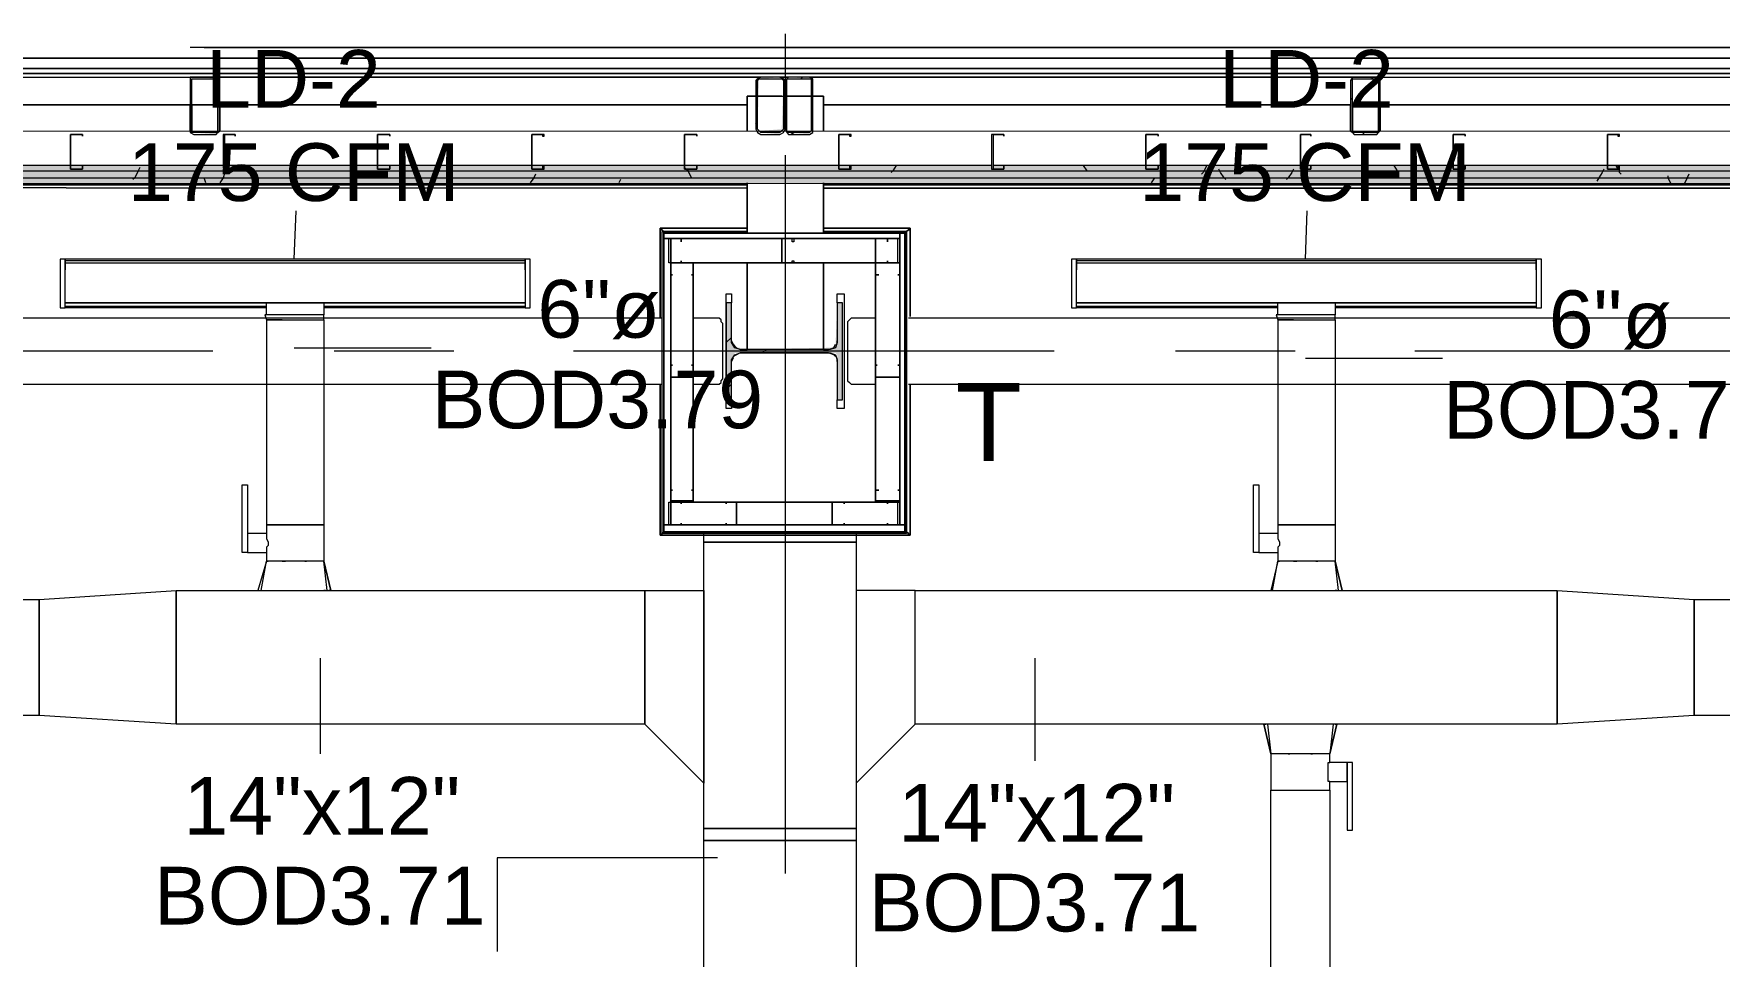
# Model space of a CAD drawing. Header units: metres. Extents: x 98 to 337, y -7 to 53.
# Drawn here: x 115.146 to 119.598, y 47.243 to 49.679 of the extents above; entities that cross this region are included whole.
import ezdxf

# ---------------------------------------------------------------- set-up
doc = ezdxf.new("R2010")
doc.units = ezdxf.units.M
for name, color, linetype, lineweight in [('A-Muros', 6, 'Continuous', 0), ('HVAC - Ductos', 5, 'Continuous', 0), ('PDF_Text', 7, 'Continuous', 0)]:
    doc.layers.add(name, color=color, linetype=linetype, lineweight=lineweight)
doc.layers.add('PDF_Geometry', color=7, linetype='Continuous', lineweight=0, true_color=0xaaaaaa)
doc.layers.add('PDF_Solid Fills', color=7, linetype='Continuous', lineweight=0, true_color=0xffffff)
doc.styles.add('PDF Helvetica', font='')
doc.styles.get('PDF Helvetica').set_extended_font_data('Helvetica')

msp = doc.modelspace()

# ---------------------------------------------------------------- hatches: boundary and pattern name
at = {"layer": 'PDF_Solid Fills', "lineweight": 0, "transparency": 33554559}
h = msp.add_hatch(color=256, dxfattribs=at)
h.paths.add_polyline_path([(115.6327, 49.4228), (115.6373, 49.5557), (115.6327, 49.5557)])
h.paths.add_polyline_path([(115.6281, 49.4228), (115.6327, 49.4183), (115.6327, 49.4228)])
h.paths.add_polyline_path([(115.564, 49.5557), (115.5594, 49.5557), (115.5594, 49.4183)])
h.paths.add_polyline_path([(115.6373, 49.5603), (115.6373, 49.5649), (115.5686, 49.5649)])
h.paths.add_polyline_path([(115.564, 49.5603), (115.564, 49.5649), (115.5594, 49.5649)])
h.paths.add_polyline_path([(115.6281, 49.4137), (115.6281, 49.4183), (115.5686, 49.4183)])
h = msp.add_hatch(color=256, dxfattribs=at)
h.paths.add_polyline_path([(117.0622, 49.5603), (117.1263, 49.5649), (117.0576, 49.5649), (117.0531, 49.5603), (117.0531, 49.4274), (117.0576, 49.432)])
h.paths.add_polyline_path([(117.1172, 49.4137), (117.1172, 49.4183), (117.1263, 49.4228), (117.1309, 49.5603), (117.1263, 49.5603), (117.1217, 49.4274), (117.0622, 49.4228), (117.0622, 49.4274), (117.0576, 49.4274), (117.0576, 49.4183), (117.0668, 49.4183)])
h = msp.add_hatch(color=256, dxfattribs=at)
h.paths.add_polyline_path([(117.1951, 49.4183), (117.2042, 49.4183), (117.2042, 49.5649), (117.1355, 49.5649), (117.1996, 49.5603), (117.1996, 49.4228), (117.1355, 49.4228), (117.1401, 49.4183), (117.1951, 49.4137)])
h.paths.add_polyline_path([(117.1355, 49.5603), (117.1309, 49.5603), (117.1309, 49.4274)])
h = msp.add_hatch(color=256, dxfattribs=at)
h.paths.add_polyline_path([(118.6337, 49.5649), (118.7024, 49.5603), (118.7024, 49.5649)])
h.paths.add_polyline_path([(118.6933, 49.4137), (118.6933, 49.4183), (118.6337, 49.4183)])
h.paths.add_polyline_path([(118.6291, 49.5557), (118.6245, 49.5557), (118.6245, 49.4228)])
h.paths.add_polyline_path([(118.6979, 49.4228), (118.6933, 49.4228), (118.6979, 49.4183)])
h.paths.add_polyline_path([(118.7024, 49.5557), (118.6979, 49.5557), (118.6979, 49.4228), (118.7024, 49.5551)])
for points in [[(158.9939, 49.3266), (142.4356, 49.3312), (105.9562, 49.3312), (105.9562, 49.3175), (158.9939, 49.3175)], [(158.9801, 49.2946), (158.9801, 49.3175), (105.9562, 49.3175), (105.9562, 49.2992), (158.9618, 49.2992)], [(105.9562, 49.2854), (158.9573, 49.2854), (158.9618, 49.2808), (158.9618, 49.2808), (158.9618, 49.2992), (105.9562, 49.2992)], [(117.2684, 48.9692), (117.2638, 48.8548), (117.25, 48.8502), (117.0118, 48.8456), (117.0118, 48.8502), (116.9981, 48.8502), (116.9981, 48.8593), (116.9935, 48.8639), (116.9889, 48.8639), (116.9889, 48.9692), (116.9751, 48.9692), (116.9751, 48.7127), (116.9889, 48.7127), (116.9889, 48.8226), (116.9935, 48.8272), (116.9981, 48.8364), (117.2638, 48.8364), (117.2684, 48.8318), (117.2684, 48.7127), (117.2821, 48.7127), (117.2821, 48.9692)]]:
    msp.add_hatch(color=256, dxfattribs=at).paths.add_polyline_path(points)

# ---------------------------------------------------------------- linework, layer by layer
at = {"layer": 'A-Muros', "lineweight": 0}
msp.add_lwpolyline([(117.1309, 49.6428), (118.6612, 49.6428), (120.196, 49.6428), (118.6612, 49.6428), (117.1309, 49.6428), (115.596, 49.6428)], close=True, dxfattribs=at)
at = {"layer": 'HVAC - Ductos', "lineweight": 0}
for points in [[(115.2158, 49.0839), (115.2158, 48.9555), (115.2295, 48.9555), (115.2295, 49.0839)], [(115.2295, 49.0747), (116.4437, 49.0747), (116.4437, 48.9692), (115.2295, 48.9692)], [(116.4574, 49.0839), (116.4437, 49.0839), (116.4437, 48.9555), (116.4574, 48.9555)], [(117.8869, 49.0839), (117.8869, 48.9555), (117.9006, 48.9555), (117.9006, 49.0839)], [(117.9006, 49.0747), (119.1148, 49.0747), (119.1148, 48.9692), (117.9006, 48.9692)], [(119.1285, 49.0839), (119.1148, 49.0839), (119.1148, 48.9555), (119.1285, 48.9555)], [(116.4437, 48.9692), (115.2295, 48.9692)], [(119.1148, 48.9692), (117.9006, 48.9692)], [(115.6968, 48.4882), (115.7106, 48.4882), (115.7106, 48.3095), (115.6968, 48.3095)], [(118.368, 48.4882), (118.3817, 48.4882), (118.3817, 48.3095), (118.368, 48.3095)], [(117.3188, 48.337), (116.9156, 48.337), (116.9156, 48.3645), (117.3188, 48.3645)], [(117.3188, 48.337), (117.3188, 47.581), (116.9156, 47.581), (116.9156, 48.337)], [(115.8114, 48.2866), (115.8068, 48.2866), (115.8022, 48.2866), (115.8068, 48.2866)], [(115.8664, 48.2866), (115.8618, 48.2866)], [(118.4825, 48.2866), (118.478, 48.2866), (118.4734, 48.2866), (118.478, 48.2866)], [(118.5375, 48.2866), (118.5329, 48.2866)], [(115.1608, 47.8788), (113.1998, 47.8788), (113.1998, 48.1858), (115.1608, 48.1858)], [(116.9156, 48.2088), (116.9156, 47.7002), (116.7598, 47.8559), (116.7598, 48.2088), (116.7598, 47.8559), (115.5227, 47.8559), (115.5227, 48.2088), (116.7598, 48.2088)], [(115.9259, 48.2088), (115.9305, 48.2088)], [(117.3188, 48.2088), (117.3188, 47.7002), (117.4745, 47.8559), (117.4745, 48.2088), (119.1698, 48.2088), (119.1698, 47.8559), (117.4745, 47.8559), (117.4745, 48.2088)], [(119.5318, 48.1858), (120.7734, 48.1858), (120.7734, 47.8788), (119.5318, 47.8788)], [(116.9156, 47.549), (116.9156, 47.581), (117.3188, 47.581), (117.3188, 47.549)], [(117.3188, 47.549), (117.3188, 45.7255), (116.9156, 45.7255), (116.9156, 47.549)]]:
    msp.add_lwpolyline(points, close=True, dxfattribs=at)
for points in [[(116.4437, 49.0563), (116.4437, 49.0609), (116.4437, 49.0655), (116.4437, 49.0839), (116.4437, 49.0793), (115.2295, 49.0793), (115.2295, 49.0839), (115.2295, 49.0655), (115.2295, 49.0609), (115.2295, 49.0563)], [(116.4437, 49.0839), (115.2295, 49.0839)], [(115.2295, 49.0609), (115.2295, 49.0655), (115.2295, 49.0701)], [(116.4437, 49.0701), (116.4437, 49.0655), (116.4437, 49.0609)], [(119.1148, 49.0563), (119.1148, 49.0609), (119.1148, 49.0655), (119.1148, 49.0839), (119.1148, 49.0793), (117.9006, 49.0793), (117.9006, 49.0839), (117.9006, 49.0655), (117.9006, 49.0609), (117.9006, 49.0563)], [(119.1148, 49.0839), (117.9006, 49.0839)], [(117.9006, 49.0609), (117.9006, 49.0655), (117.9006, 49.0701)], [(119.1148, 49.0701), (119.1148, 49.0655), (119.1148, 49.0609)], [(115.2295, 49.0243), (115.2295, 49.0289)], [(115.2295, 49.0105), (115.2295, 49.0197)], [(116.4437, 49.0289), (116.4437, 49.0243)], [(116.4437, 49.0197), (116.4437, 49.0105)], [(117.9006, 49.0243), (117.9006, 49.0289)], [(117.9006, 49.0105), (117.9006, 49.0197)], [(119.1148, 49.0289), (119.1148, 49.0243)], [(119.1148, 49.0197), (119.1148, 49.0105)], [(115.761, 48.9555), (115.2295, 48.9555), (115.2295, 48.9601), (115.2295, 48.9784), (115.2295, 48.9876)], [(115.2295, 48.9738), (115.2295, 48.9784), (115.2295, 48.983)], [(116.4437, 48.9876), (116.4437, 48.9784), (116.4437, 48.9601), (116.4437, 48.9555), (115.9122, 48.9555)], [(116.4437, 48.983), (116.4437, 48.9784), (116.4437, 48.9738)], [(118.4322, 48.9555), (117.9006, 48.9555), (117.9006, 48.9601), (117.9006, 48.9784), (117.9006, 48.9876)], [(117.9006, 48.9738), (117.9006, 48.9784), (117.9006, 48.983)], [(119.1148, 48.9876), (119.1148, 48.9784), (119.1148, 48.9601), (119.1148, 48.9555), (118.5833, 48.9555)], [(119.1148, 48.983), (119.1148, 48.9784), (119.1148, 48.9738)], [(115.2295, 48.9601), (115.761, 48.9601)], [(115.761, 48.9372), (115.761, 48.9692), (115.7702, 48.9692), (115.7839, 48.9692), (115.7976, 48.9692), (115.816, 48.9692), (115.8343, 48.9692), (115.8572, 48.9692), (115.8755, 48.9692), (115.8893, 48.9692), (115.903, 48.9692), (115.9076, 48.9692), (115.9122, 48.9692), (115.9122, 48.9372), (115.9076, 48.9372), (115.8893, 48.9372), (115.8664, 48.9372), (115.8343, 48.9372), (115.8068, 48.9372), (115.7793, 48.9372), (115.7656, 48.9372), (115.7564, 48.9372), (115.761, 48.9235), (115.7656, 48.9235), (115.7839, 48.9235), (115.8068, 48.9235), (115.8343, 48.9235), (115.8664, 48.9235), (115.8893, 48.9235), (115.9076, 48.9235), (115.9122, 48.9235), (115.9122, 48.9372)], [(115.8572, 48.9372), (115.8435, 48.9372)], [(115.9122, 48.9601), (116.4437, 48.9601)], [(117.9006, 48.9601), (118.4322, 48.9601)], [(118.4322, 48.9372), (118.4322, 48.9692), (118.4413, 48.9692), (118.455, 48.9692), (118.4688, 48.9692), (118.4871, 48.9692), (118.5054, 48.9692), (118.5283, 48.9692), (118.5466, 48.9692), (118.5604, 48.9692), (118.5742, 48.9692), (118.5787, 48.9692), (118.5833, 48.9692), (118.5833, 48.9372), (118.5787, 48.9372), (118.5604, 48.9372), (118.5375, 48.9372), (118.5054, 48.9372), (118.478, 48.9372), (118.4504, 48.9372), (118.4367, 48.9372), (118.4276, 48.9372), (118.4322, 48.9235), (118.4367, 48.9235), (118.455, 48.9235), (118.478, 48.9235), (118.5054, 48.9235), (118.5375, 48.9235), (118.5604, 48.9235), (118.5787, 48.9235), (118.5833, 48.9235), (118.5833, 48.9372)], [(118.5833, 48.9601), (119.1148, 48.9601)], [(115.9076, 48.9235), (115.9122, 48.9235), (115.9122, 48.3828), (115.9076, 48.3828), (115.903, 48.3828), (115.8893, 48.3828), (115.8755, 48.3828), (115.8572, 48.3828), (115.8343, 48.3828), (115.816, 48.3828), (115.7976, 48.3828), (115.7839, 48.3828), (115.7702, 48.3828), (115.761, 48.3828), (115.761, 48.3599), (115.7106, 48.3599), (115.7106, 48.3553), (115.7106, 48.3508), (115.7106, 48.3462), (115.7106, 48.3416), (115.7106, 48.3324), (115.7106, 48.3278), (115.7106, 48.3232), (115.7106, 48.3141), (115.7106, 48.3095), (115.761, 48.3095), (115.761, 48.2866), (115.7656, 48.2866), (115.761, 48.2866)], [(115.8022, 48.9235), (115.7976, 48.9235), (115.7839, 48.9235), (115.7702, 48.9235), (115.7656, 48.9235), (115.761, 48.9235), (115.761, 48.3828), (115.7702, 48.3828), (115.7839, 48.3828), (115.7976, 48.3828), (115.816, 48.3828), (115.8343, 48.3828), (115.8572, 48.3828), (115.8755, 48.3828), (115.8893, 48.3828), (115.903, 48.3828), (115.9076, 48.3828), (115.9122, 48.3828), (115.9122, 48.2866), (115.9076, 48.2866), (115.903, 48.2866), (115.8893, 48.2866), (115.8755, 48.2866), (115.8572, 48.2866), (115.8343, 48.2866), (115.816, 48.2866), (115.7976, 48.2866), (115.7839, 48.2866), (115.7702, 48.2866), (115.7656, 48.2866), (115.761, 48.2866), (115.7381, 48.2088), (115.7427, 48.2088)], [(115.8114, 48.9235), (115.816, 48.9235), (115.8343, 48.9235), (115.8572, 48.9235), (115.8618, 48.9235)], [(115.8664, 48.9235), (115.8755, 48.9235), (115.8893, 48.9235), (115.903, 48.9235)], [(118.5787, 48.9235), (118.5833, 48.9235), (118.5833, 48.3828), (118.5787, 48.3828), (118.5742, 48.3828), (118.5604, 48.3828), (118.5466, 48.3828), (118.5283, 48.3828), (118.5054, 48.3828), (118.4871, 48.3828), (118.4688, 48.3828), (118.455, 48.3828), (118.4413, 48.3828), (118.4322, 48.3828), (118.4322, 48.3599), (118.3817, 48.3599), (118.3817, 48.3553), (118.3817, 48.3508), (118.3817, 48.3462), (118.3817, 48.3416), (118.3817, 48.3324), (118.3817, 48.3278), (118.3817, 48.3232), (118.3817, 48.3141), (118.3817, 48.3095), (118.4322, 48.3095), (118.4322, 48.2866), (118.4367, 48.2866), (118.4322, 48.2866)], [(118.4734, 48.9235), (118.4688, 48.9235), (118.455, 48.9235), (118.4413, 48.9235), (118.4367, 48.9235), (118.4322, 48.9235), (118.4322, 48.3828), (118.4413, 48.3828), (118.455, 48.3828), (118.4688, 48.3828), (118.4871, 48.3828), (118.5054, 48.3828), (118.5283, 48.3828), (118.5466, 48.3828), (118.5604, 48.3828), (118.5742, 48.3828), (118.5787, 48.3828), (118.5833, 48.3828), (118.5833, 48.2866), (118.5787, 48.2866), (118.5742, 48.2866), (118.5604, 48.2866), (118.5466, 48.2866), (118.5283, 48.2866), (118.5054, 48.2866), (118.4871, 48.2866), (118.4688, 48.2866), (118.455, 48.2866), (118.4413, 48.2866), (118.4367, 48.2866), (118.4322, 48.2866), (118.4138, 48.2088)], [(118.4825, 48.9235), (118.4871, 48.9235), (118.5054, 48.9235), (118.5283, 48.9235), (118.5329, 48.9235)], [(118.5375, 48.9235), (118.5466, 48.9235), (118.5604, 48.9235), (118.5742, 48.9235)], [(115.761, 48.3599), (115.761, 48.3553), (115.761, 48.3462), (115.7656, 48.337), (115.7656, 48.3278), (115.761, 48.3232), (115.761, 48.3141), (115.761, 48.3095)], [(118.4322, 48.3599), (118.4322, 48.3553), (118.4322, 48.3462), (118.4367, 48.337), (118.4367, 48.3278), (118.4322, 48.3232), (118.4322, 48.3141), (118.4322, 48.3095)], [(115.7472, 48.2088), (115.761, 48.2866), (115.7381, 48.2088), (115.7427, 48.2088), (115.7472, 48.2088), (115.7518, 48.2088), (115.761, 48.2088)], [(115.9167, 48.2088), (115.9122, 48.2088), (115.9213, 48.2088), (115.9122, 48.2866)], [(115.9305, 48.2088), (115.9122, 48.2866), (115.9305, 48.2088)], [(118.4184, 48.2088), (118.4322, 48.2866), (118.4138, 48.2088), (118.4184, 48.2088), (118.423, 48.2088), (118.4322, 48.2088)], [(118.5879, 48.2088), (118.5833, 48.2088), (118.5925, 48.2088), (118.5833, 48.2866)], [(118.6017, 48.2088), (118.5833, 48.2866), (118.6017, 48.2088)], [(115.1608, 48.1858), (115.5227, 48.2088)], [(115.1608, 47.8788), (115.1608, 48.1858)], [(115.5227, 48.2088), (115.5227, 47.8559)], [(115.7656, 48.2088), (115.7793, 48.2088), (115.7839, 48.2088)], [(115.7885, 48.2088), (115.7931, 48.2088), (115.8022, 48.2088), (115.816, 48.2088), (115.8205, 48.2088), (115.8251, 48.2088), (115.8481, 48.2088)], [(115.8527, 48.2088), (115.8572, 48.2088), (115.8709, 48.2088), (115.8801, 48.2088), (115.8847, 48.2088), (115.8893, 48.2088), (115.9076, 48.2088)], [(118.4367, 48.2088), (118.455, 48.2088)], [(118.4596, 48.2088), (118.4642, 48.2088), (118.4734, 48.2088), (118.4871, 48.2088), (118.4917, 48.2088), (118.4962, 48.2088), (118.5192, 48.2088), (118.5238, 48.2088), (118.5283, 48.2088), (118.5421, 48.2088), (118.5512, 48.2088), (118.5558, 48.2088), (118.5604, 48.2088), (118.5787, 48.2088)], [(118.5971, 48.2088), (118.6017, 48.2088)], [(119.1698, 48.2088), (119.5318, 48.1858)], [(119.1698, 47.8559), (119.1698, 48.2088)], [(119.5318, 48.1858), (119.5318, 47.8788)], [(115.5227, 47.8559), (115.1608, 47.8788)], [(119.5318, 47.8788), (119.1698, 47.8559)], [(118.4138, 46.5456), (118.4138, 47.6818), (118.4184, 47.6818), (118.4276, 47.6818), (118.4367, 47.6818), (118.455, 47.6818), (118.4734, 47.6818), (118.4917, 47.6818), (118.51, 47.6818), (118.5283, 47.6818), (118.5466, 47.6818), (118.5558, 47.6818), (118.565, 47.6818), (118.5696, 47.6818), (118.5696, 47.7048), (118.6154, 47.7048), (118.6154, 47.7093), (118.6154, 47.7185), (118.6154, 47.723), (118.6154, 47.7276), (118.6154, 47.7368), (118.6154, 47.7414), (118.6154, 47.746), (118.6154, 47.7506), (118.6154, 47.7552), (118.6154, 47.5765), (118.6291, 47.5765), (118.6291, 47.7552), (118.6154, 47.7552), (118.5696, 47.7552), (118.5696, 47.778), (118.565, 47.778), (118.5604, 47.778), (118.5558, 47.778), (118.5466, 47.778), (118.5283, 47.778), (118.51, 47.778), (118.4917, 47.778), (118.4734, 47.778), (118.455, 47.778), (118.4367, 47.778), (118.4276, 47.778), (118.4184, 47.778), (118.4138, 47.778), (118.3955, 47.8559), (118.4, 47.8559)], [(118.4413, 47.8559), (118.4367, 47.8559), (118.4184, 47.8559), (118.4092, 47.8559), (118.4, 47.8559), (118.3955, 47.8559), (118.4138, 47.778)], [(118.4046, 47.8559), (118.4138, 47.778), (118.4138, 47.6818), (118.4184, 47.6818), (118.4276, 47.6818), (118.4367, 47.6818), (118.455, 47.6818), (118.4734, 47.6818), (118.4917, 47.6818), (118.51, 47.6818), (118.5283, 47.6818), (118.5466, 47.6818), (118.5558, 47.6818), (118.565, 47.6818), (118.5696, 47.6818), (118.5696, 46.5456)], [(118.4688, 47.8559), (118.4596, 47.8559), (118.4504, 47.8559), (118.4458, 47.8559)], [(118.5054, 47.8559), (118.5008, 47.8559), (118.478, 47.8559)], [(118.5604, 47.8559), (118.5466, 47.8559), (118.5375, 47.8559), (118.5329, 47.8559), (118.5238, 47.8559), (118.51, 47.8559)], [(118.5833, 47.8559), (118.5879, 47.8559), (118.5833, 47.8559), (118.5787, 47.8559), (118.5742, 47.8559), (118.565, 47.8559)], [(118.5787, 47.8559), (118.5696, 47.778), (118.565, 47.778)], [(118.5879, 47.8559), (118.5696, 47.778), (118.5879, 47.8559)], [(118.423, 47.778), (118.4184, 47.778)], [(118.4413, 47.778), (118.4367, 47.778)], [(118.4688, 47.778), (118.4642, 47.778), (118.4596, 47.778), (118.4642, 47.778)], [(118.4962, 47.778), (118.4917, 47.778), (118.4871, 47.778)], [(118.5192, 47.778), (118.5238, 47.778), (118.5192, 47.778), (118.5146, 47.778)], [(118.5466, 47.778), (118.5421, 47.778)], [(118.5604, 47.778), (118.5558, 47.778)], [(118.5696, 47.7048), (118.565, 47.7048), (118.565, 47.7093), (118.565, 47.7185), (118.565, 47.723), (118.565, 47.7322), (118.565, 47.7414), (118.565, 47.7506), (118.565, 47.7552), (118.5696, 47.7552)]]:
    msp.add_lwpolyline(points, dxfattribs=at)
at = {"layer": 'PDF_Geometry', "lineweight": 0}
for points in [[(115.6327, 49.6428), (115.5594, 49.6428)], [(117.1676, 49.6428), (117.0897, 49.6428)], [(117.1309, 49.6795), (117.1309, 49.519)], [(118.6979, 49.6428), (118.6245, 49.6428)], [(114.0337, 49.5649), (112.5951, 49.5649), (114.0612, 49.5649), (115.596, 49.5649), (117.0668, 49.5649), (115.6281, 49.5649)], [(114.0933, 49.5649), (115.5686, 49.5649)], [(117.1721, 49.5603), (117.1767, 49.5649)], [(118.6337, 49.5649), (117.1951, 49.5649), (118.6612, 49.5649), (120.196, 49.5649), (121.6622, 49.5649), (120.2236, 49.5649)], [(118.6795, 49.5603), (118.6841, 49.5649)], [(118.6933, 49.5649), (120.164, 49.5649)], [(115.6327, 49.5282), (115.6373, 49.5328)], [(117.108, 49.5145), (117.1126, 49.5145), (117.1172, 49.5145), (117.1217, 49.5145), (117.1172, 49.5145), (117.1126, 49.5145), (117.108, 49.5145), (117.0576, 49.5145), (117.1263, 49.5145), (117.1309, 49.519), (117.1355, 49.5236)], [(117.1355, 49.5145), (117.1996, 49.5145), (117.1493, 49.5145), (117.1447, 49.5145), (117.1401, 49.5145), (117.1355, 49.5145), (117.1401, 49.5145), (117.1447, 49.5145), (117.1493, 49.5145)], [(118.6245, 49.5054), (118.6291, 49.5099)], [(115.5594, 49.4228), (115.5594, 49.4916)], [(115.564, 49.4916), (115.564, 49.4228)], [(115.6327, 49.4228), (115.6327, 49.4916)], [(115.6373, 49.4916), (115.6373, 49.4228)], [(117.1996, 49.4687), (117.2042, 49.4733)], [(118.6245, 49.4228), (118.6245, 49.4916)], [(118.6291, 49.4916), (118.6291, 49.4228), (118.6291, 49.4183)], [(118.6979, 49.4183), (118.6979, 49.4228), (118.6979, 49.4916)], [(118.7025, 49.4916), (118.7025, 49.4228)], [(159.0855, 49.4137), (159.0855, 49.4183), (105.9562, 49.4228)], [(115.5594, 49.455), (115.564, 49.4595)], [(117.0531, 49.4412), (117.0576, 49.4504)], [(117.1447, 49.4137), (117.1538, 49.4183)], [(118.6566, 49.4137), (118.6612, 49.4183)], [(118.6979, 49.455), (118.7025, 49.4595)], [(115.6464, 49.3312), (115.2433, 49.3312), (114.8355, 49.3312), (114.4323, 49.3312), (114.0245, 49.3312), (113.6213, 49.3312), (113.2136, 49.3312), (112.8104, 49.3312)], [(117.6761, 49.3312), (117.273, 49.3312), (116.8652, 49.3312), (116.462, 49.3312), (116.0542, 49.3312), (115.651, 49.3312)], [(116.462, 49.3496), (116.462, 49.3542)], [(117.1309, 49.3588), (117.1309, 48.8822)], [(117.4242, 49.3312), (117.415, 49.3175), (117.4104, 49.3129)], [(120.5168, 49.3312), (120.1136, 49.3312), (119.7059, 49.3312), (119.3027, 49.3312), (118.8949, 49.3312), (118.4917, 49.3312), (118.0839, 49.3312), (117.6807, 49.3312)], [(117.9282, 49.3175), (117.919, 49.3312)], [(118.1572, 49.3312), (118.1527, 49.3312)], [(118.2443, 49.3312), (118.2351, 49.3129), (118.2305, 49.3084)], [(118.4917, 49.3679), (118.4917, 49.3725)], [(118.7483, 49.3175), (118.7391, 49.3312)], [(119.3301, 49.3221), (119.3255, 49.3312)], [(158.9801, 37.1027), (158.9801, 49.2808), (158.9801, 49.2946), (158.9801, 49.3129), (105.9562, 49.3175)], [(158.9618, 37.1027), (158.9618, 49.2808), (158.9618, 49.2946), (105.9562, 49.2992)], [(105.9562, 49.2854), (158.9481, 49.2808), (158.9481, 37.1027), (148.5247, 37.1027), (148.5247, 37.089), (158.9481, 37.089), (148.5247, 37.089), (148.5247, 37.1027), (158.9481, 37.1027)], [(115.4265, 49.3266), (115.4219, 49.3175), (115.4128, 49.2992), (115.4082, 49.2946)], [(115.6006, 49.2854), (115.596, 49.2992)], [(115.651, 49.3129), (115.6464, 49.2992), (115.6373, 49.2854)], [(116.4711, 49.3084), (116.4666, 49.2992), (116.4574, 49.2854)], [(116.6956, 49.2946), (116.6911, 49.2854)], [(116.8835, 49.2992), (116.8743, 49.3175), (116.8698, 49.3221), (116.8652, 49.3266)], [(118.1068, 49.2992), (118.0977, 49.2854)], [(118.2947, 49.2946), (118.2901, 49.2992), (118.2809, 49.3129), (118.2763, 49.3221)], [(118.4734, 49.3221), (118.4688, 49.3129), (118.4596, 49.2992), (118.455, 49.2946)], [(119.2935, 49.3221), (119.2889, 49.3129), (119.2797, 49.2992), (119.2751, 49.29)], [(119.3393, 49.3084), (119.3347, 49.3129), (119.3347, 49.3221)], [(119.4722, 49.2808), (119.463, 49.2992), (119.463, 49.3038)], [(119.518, 49.3084), (119.5134, 49.2992), (119.5042, 49.2808)], [(117.2318, 49.2808), (126.2256, 49.2808)], [(126.2256, 49.2808), (117.2318, 49.2808)], [(115.8343, 49.0839), (115.8389, 49.2121)], [(118.5054, 49.0839), (118.51, 49.2121)], [(116.8102, 49.1525), (116.8102, 48.3645), (116.8102, 49.1525)], [(117.447, 49.1525), (116.8102, 49.1525), (117.447, 49.1525)], [(117.0301, 49.0747), (117.0301, 48.8456), (117.0301, 49.0747)], [(117.2318, 48.8456), (117.2318, 49.0747), (117.2318, 48.8456), (117.2455, 48.8456), (117.2592, 48.8502), (117.2638, 48.8593)], [(116.9889, 48.7127), (116.9889, 48.6898), (116.9751, 48.6898), (116.9751, 48.9922), (116.9889, 48.9922), (116.9889, 48.9692)], [(117.2684, 48.9692), (117.2684, 48.9922), (117.2867, 48.9922), (117.2867, 48.6898), (117.2684, 48.6898), (117.2684, 48.7127)], [(116.8056, 48.9281), (113.1265, 48.9281)], [(116.8881, 48.754), (116.9477, 48.754), (116.9523, 48.754), (116.9569, 48.754), (116.9614, 48.7586), (116.9614, 48.7631), (116.966, 48.7677), (116.966, 48.7768), (116.966, 48.9052), (116.966, 48.9143), (116.9614, 48.9189), (116.9614, 48.9235), (116.9569, 48.9281), (116.9523, 48.9281), (116.9477, 48.9281), (116.8881, 48.9281)], [(117.3692, 48.9281), (117.3142, 48.9281), (117.3096, 48.9281), (117.305, 48.9281), (117.3004, 48.9235), (117.2958, 48.9189), (117.2958, 48.9143), (117.2958, 48.9052), (117.2958, 48.7768), (117.2958, 48.7677), (117.2958, 48.7631), (117.3004, 48.7586), (117.305, 48.754), (117.3096, 48.754), (117.3142, 48.754), (117.3692, 48.754)], [(121.1674, 48.9281), (117.4562, 48.9281)], [(115.619, 48.841), (114.3498, 48.841)], [(115.8343, 48.8502), (116.1962, 48.8502)], [(116.2558, 48.841), (115.9397, 48.841)], [(117.8411, 48.841), (116.5719, 48.841)], [(116.9751, 48.8639), (116.9889, 48.8776)], [(116.9889, 48.8685), (116.9935, 48.8593), (117.0026, 48.8502), (117.0118, 48.8456), (117.0301, 48.8456)], [(117.0713, 48.8364), (117.0805, 48.8456)], [(117.1309, 48.8822), (117.1309, 47.4619)], [(117.2684, 48.8593), (117.2684, 48.8685)], [(118.478, 48.841), (118.1618, 48.841)], [(120.0632, 48.841), (118.7941, 48.841)], [(116.9935, 48.8226), (116.9889, 48.8135)], [(117.2638, 48.8272), (117.2592, 48.8318), (117.2455, 48.8364), (117.0118, 48.8364), (117.0026, 48.8318), (116.9935, 48.8272)], [(117.2684, 48.8135), (117.2684, 48.8226)], [(118.5054, 48.8226), (118.8674, 48.8226)], [(113.1265, 48.754), (116.8056, 48.754)], [(116.9751, 48.7402), (116.9889, 48.754)], [(117.4562, 48.754), (121.1674, 48.754)], [(116.8102, 48.3645), (117.4516, 48.3645), (116.8102, 48.3645)], [(115.903, 48.0301), (115.903, 47.778)], [(117.7907, 48.0301), (117.7907, 47.7597)], [(116.9523, 47.5031), (116.3704, 47.5031), (116.3704, 47.2557)]]:
    msp.add_lwpolyline(points, dxfattribs=at)
for points in [[(115.596, 49.6153), (114.0612, 49.6153)], [(117.1309, 49.6153), (115.596, 49.6153)], [(118.6612, 49.6153), (117.1309, 49.6153)], [(120.196, 49.6153), (118.6612, 49.6153)], [(115.596, 49.5878), (114.0612, 49.5878)], [(115.596, 49.5741), (114.0612, 49.5741)], [(115.5594, 49.4228), (115.5594, 49.4183), (115.5686, 49.4137), (115.6281, 49.4137), (115.6327, 49.4183), (115.6373, 49.4228), (115.6373, 49.5557), (115.6327, 49.5649), (115.6281, 49.5649), (115.5686, 49.5649), (115.5594, 49.5649), (115.5594, 49.5557)], [(115.6281, 49.4183), (115.5686, 49.4183), (115.564, 49.4183), (115.564, 49.4228), (115.564, 49.5557), (115.564, 49.5603), (115.5686, 49.5603), (115.6281, 49.5603), (115.6327, 49.5557), (115.6327, 49.4228)], [(117.1309, 49.5878), (115.596, 49.5878)], [(117.1309, 49.5741), (115.596, 49.5741)], [(117.0668, 49.4137), (117.1172, 49.4137), (117.1263, 49.4183), (117.1309, 49.4274), (117.1309, 49.5557), (117.1263, 49.5603), (117.1172, 49.5649), (117.0668, 49.5649), (117.0576, 49.5603), (117.0531, 49.5557), (117.0531, 49.4274), (117.0576, 49.4183)], [(117.0668, 49.4183), (117.0622, 49.4228), (117.0576, 49.4274), (117.0576, 49.5557), (117.0622, 49.5603), (117.0668, 49.5603), (117.1172, 49.5603), (117.1217, 49.5603), (117.1263, 49.5557), (117.1263, 49.4274), (117.1217, 49.4228), (117.1172, 49.4183)], [(117.1309, 49.5649), (117.1172, 49.5649)], [(118.6612, 49.5878), (117.1309, 49.5878)], [(118.6612, 49.5741), (117.1309, 49.5741)], [(117.1401, 49.4137), (117.1951, 49.4137), (117.2042, 49.4183), (117.2042, 49.4274), (117.2042, 49.5557), (117.2042, 49.5603), (117.1951, 49.5649), (117.1401, 49.5649), (117.1355, 49.5603), (117.1309, 49.5557), (117.1309, 49.4274), (117.1355, 49.4183)], [(117.1401, 49.5649), (117.1309, 49.5649)], [(117.1996, 49.4274), (117.1996, 49.4228), (117.1951, 49.4183), (117.1401, 49.4183), (117.1355, 49.4228), (117.1355, 49.4274), (117.1355, 49.5557), (117.1355, 49.5603), (117.1401, 49.5603), (117.1951, 49.5603), (117.1996, 49.5603), (117.1996, 49.5557)], [(118.7025, 49.5557), (118.6979, 49.5649), (118.6933, 49.5649), (118.6337, 49.5649), (118.6291, 49.5649), (118.6245, 49.5557), (118.6245, 49.4228), (118.6291, 49.4183), (118.6337, 49.4137), (118.6933, 49.4137), (118.6979, 49.4183), (118.7025, 49.4228)], [(118.6337, 49.5603), (118.6933, 49.5603), (118.6979, 49.5557), (118.6979, 49.4228), (118.6933, 49.4183), (118.6337, 49.4183), (118.6291, 49.4183), (118.6291, 49.4228), (118.6291, 49.5557), (118.6291, 49.5603)], [(120.196, 49.5878), (118.6612, 49.5878)], [(120.196, 49.5741), (118.6612, 49.5741)], [(117.0531, 49.5145), (117.0301, 49.5145)], [(117.0301, 49.5145), (117.0301, 49.4228)], [(117.2318, 49.5145), (117.2042, 49.5145)], [(117.2318, 49.5145), (117.2318, 49.4228)], [(114.1024, 49.4916), (115.5594, 49.4916)], [(115.564, 49.4916), (115.596, 49.4916)], [(115.596, 49.4916), (115.6281, 49.4916)], [(115.6373, 49.4916), (117.0301, 49.4916)], [(117.2318, 49.4916), (118.6245, 49.4916)], [(118.6291, 49.4916), (118.6612, 49.4916), (118.6979, 49.4916), (118.6612, 49.4916)], [(118.7025, 49.4916), (120.1594, 49.4916)], [(115.2753, 49.4137), (115.2433, 49.4137), (115.2433, 49.3266), (115.2433, 49.3221), (115.2753, 49.3221), (115.2753, 49.3312), (115.2753, 49.3221), (115.2433, 49.3221), (115.2433, 49.3266), (115.2433, 49.4137), (115.2753, 49.4137), (115.2753, 49.4092)], [(115.6785, 49.4137), (115.651, 49.4137), (115.6464, 49.4137), (115.6464, 49.3266), (115.651, 49.3221), (115.6785, 49.3221), (115.6785, 49.3312), (115.6785, 49.3221), (115.651, 49.3221), (115.651, 49.3266), (115.651, 49.4137), (115.6785, 49.4137), (115.6785, 49.4092)], [(116.0863, 49.4137), (116.0542, 49.4137), (116.0542, 49.3266), (116.0542, 49.3221), (116.0863, 49.3221), (116.0863, 49.3312), (116.0863, 49.3221), (116.0542, 49.3221), (116.0542, 49.3266), (116.0542, 49.4137), (116.0863, 49.4137), (116.0863, 49.4092)], [(116.4941, 49.4137), (116.462, 49.4137), (116.462, 49.3266), (116.462, 49.3221), (116.4941, 49.3221), (116.4941, 49.3312), (116.4895, 49.3312), (116.4895, 49.3221), (116.462, 49.3221), (116.462, 49.3266), (116.462, 49.4137), (116.4895, 49.4137), (116.4895, 49.4092), (116.4941, 49.4092)], [(116.8972, 49.4137), (116.8698, 49.4137), (116.8652, 49.4137), (116.8652, 49.3266), (116.8652, 49.3221), (116.8698, 49.3221), (116.8972, 49.3221), (116.8972, 49.3312), (116.8972, 49.3221), (116.8698, 49.3221), (116.8652, 49.3221), (116.8652, 49.3266), (116.8652, 49.4137), (116.8698, 49.4137), (116.8972, 49.4137), (116.8972, 49.4092)], [(117.305, 49.4137), (117.273, 49.4137), (117.273, 49.3266), (117.273, 49.3221), (117.305, 49.3221), (117.305, 49.3312), (117.3004, 49.3312), (117.3004, 49.3221), (117.273, 49.3221), (117.273, 49.3266), (117.273, 49.4137), (117.3004, 49.4137), (117.3004, 49.4092), (117.305, 49.4092)], [(117.7082, 49.4137), (117.6807, 49.4137), (117.6761, 49.4137), (117.6761, 49.3266), (117.6761, 49.3221), (117.6807, 49.3221), (117.7082, 49.3221), (117.7082, 49.3312), (117.7082, 49.3221), (117.6807, 49.3221), (117.6807, 49.3266), (117.6807, 49.4137), (117.7082, 49.4137), (117.7082, 49.4092)], [(118.116, 49.4137), (118.0839, 49.4137), (118.0839, 49.3266), (118.0839, 49.3221), (118.116, 49.3221), (118.116, 49.3312), (118.116, 49.3221), (118.0839, 49.3221), (118.0839, 49.3266), (118.0839, 49.4137), (118.116, 49.4137), (118.116, 49.4092)], [(118.5192, 49.4137), (118.4917, 49.4137), (118.4917, 49.3266), (118.4917, 49.3221), (118.5192, 49.3221), (118.5192, 49.3312), (118.5192, 49.3221), (118.4917, 49.3221), (118.4917, 49.3266), (118.4917, 49.4137), (118.5192, 49.4137), (118.5192, 49.4092)], [(118.9269, 49.4137), (118.8994, 49.4137), (118.8949, 49.4137), (118.8949, 49.3266), (118.8949, 49.3221), (118.8994, 49.3221), (118.9269, 49.3221), (118.9269, 49.3312), (118.9269, 49.3221), (118.8994, 49.3221), (118.8949, 49.3221), (118.8949, 49.3266), (118.8949, 49.4137), (118.8994, 49.4137), (118.9269, 49.4137), (118.9269, 49.4092)], [(119.3347, 49.4137), (119.3027, 49.4137), (119.3027, 49.3266), (119.3027, 49.3221), (119.3347, 49.3221), (119.3347, 49.3312), (119.3301, 49.3312), (119.3301, 49.3221), (119.3027, 49.3221), (119.3027, 49.3266), (119.3027, 49.4137), (119.3301, 49.4137), (119.3301, 49.4092), (119.3347, 49.4092)], [(108.0363, 49.2854), (117.0301, 49.2808), (108.0363, 49.2808), (117.0301, 49.2808)], [(117.0301, 49.2854), (117.0301, 49.1525)], [(117.2318, 49.2854), (117.2318, 49.1525)], [(108.0363, 49.2763), (117.0301, 49.2717)], [(117.2318, 49.2808), (126.2256, 49.2808)], [(117.2318, 49.2717), (126.2256, 49.2717)], [(117.2318, 49.2717), (126.2256, 49.2717)], [(116.801, 49.1663), (116.801, 49.1617), (116.8056, 49.1617), (116.8102, 49.1571), (116.8056, 49.1617), (116.801, 49.1617), (116.801, 49.1663), (116.801, 48.9281), (116.801, 49.1663), (116.801, 48.9281)], [(116.8056, 48.3599), (116.8056, 49.1571), (116.8102, 49.1571), (116.8102, 49.1525), (117.4333, 49.1525), (117.447, 49.1525), (117.447, 48.3828), (117.447, 48.3645), (117.447, 49.1525), (117.4516, 49.1525), (117.4516, 48.3645), (117.4516, 48.3599), (117.4516, 48.3645), (117.4562, 48.3599), (117.4562, 48.3553), (117.4608, 48.3553), (117.4562, 48.3553), (117.4562, 48.3599), (117.4516, 48.3645), (117.4516, 48.3599), (116.8056, 48.3599), (116.8102, 48.3645), (116.8102, 49.1525), (117.0301, 49.1525), (116.8102, 49.1525), (116.8102, 49.1571), (116.8056, 49.1571), (117.0301, 49.1571), (116.8102, 49.1571), (116.8056, 49.1617), (116.801, 49.1617), (116.801, 49.1663), (117.0301, 49.1663), (116.801, 49.1663), (117.0301, 49.1663), (116.801, 49.1663), (116.801, 49.1617), (116.8056, 49.1617), (116.8102, 49.1571), (117.0301, 49.1571), (116.8056, 49.1571), (116.8102, 49.1571), (116.8102, 49.1525), (117.0301, 49.1525), (116.8102, 49.1525), (116.8102, 48.3645), (116.8056, 48.3599), (116.801, 48.3553), (116.8056, 48.3599), (116.8102, 48.3645), (116.8056, 48.3599), (116.8056, 49.1571), (116.8102, 49.1571), (116.8102, 49.1525), (116.8102, 49.1388), (116.8102, 48.3828), (116.8285, 48.3828), (116.8285, 49.1388), (116.8102, 49.1388), (117.4333, 49.1388), (117.4333, 49.1525), (117.4333, 48.3828), (117.447, 48.3828), (116.8102, 48.3828), (116.8102, 48.3645), (116.8102, 49.1571), (116.8102, 48.3645), (117.4516, 48.3645), (116.8102, 48.3645), (117.4516, 48.3645), (116.8102, 48.3645), (117.4516, 48.3645), (117.4516, 49.1571), (117.4516, 48.3599), (117.4516, 48.3645), (117.4562, 48.3599), (117.4562, 48.3553), (117.4608, 48.3553), (117.4562, 48.3553), (117.4562, 48.3599), (117.4516, 48.3645), (117.4516, 49.1571), (117.4516, 48.3599), (116.8056, 48.3599), (116.8102, 48.3645), (116.8102, 49.1525), (116.8102, 48.3645), (116.8056, 48.3599), (116.801, 48.3553), (117.4608, 48.3553), (116.801, 48.3553), (116.8056, 48.3599), (116.8102, 48.3645), (116.8102, 48.4424), (116.8102, 49.0747), (116.8102, 49.1525), (117.3692, 49.1525), (117.4516, 49.1525), (117.4516, 49.1571), (117.4562, 49.1617), (117.4608, 49.1617), (117.4608, 49.1663), (117.4608, 48.9326), (117.4608, 49.1663), (117.2318, 49.1663), (117.4608, 49.1663), (117.2318, 49.1663), (117.4608, 49.1663), (117.4608, 48.9326), (117.4608, 49.1663), (117.4608, 49.1617), (117.4562, 49.1617), (117.4516, 49.1571), (117.4516, 49.1525), (117.2318, 49.1525), (117.4516, 49.1525), (117.4516, 49.1571), (117.4562, 49.1617), (117.4608, 49.1617), (117.4608, 49.1663), (117.4608, 49.1617), (117.4562, 49.1617), (117.4516, 49.1571), (117.4516, 49.1525), (117.4516, 48.3645), (117.4516, 49.1525), (117.4516, 48.4424), (117.4516, 48.3645), (117.4516, 49.1525), (117.2318, 49.1525), (117.4516, 49.1525), (117.4516, 48.3645), (117.447, 48.3645), (116.8102, 48.3645)], [(117.4516, 49.1571), (117.2318, 49.1571)], [(117.4516, 49.1571), (117.2318, 49.1571)], [(116.8285, 49.0747), (116.824, 49.0747), (116.824, 49.1342), (116.824, 49.1388), (116.8285, 49.1388), (116.856, 49.1388), (116.856, 49.1297), (116.856, 49.1388), (116.8285, 49.1388), (116.8285, 49.1342), (116.8285, 49.0747), (116.856, 49.0747)], [(116.8881, 49.0747), (117.3692, 49.0747), (117.3692, 49.1388), (116.8285, 49.1388), (116.8285, 49.0747)], [(117.1217, 49.0747), (117.1217, 49.1342), (117.1217, 49.1388), (117.1538, 49.1388), (117.1538, 49.1297), (117.1493, 49.1297), (117.1493, 49.1388), (117.1217, 49.1388), (117.1217, 49.1342), (117.1217, 49.0747), (117.1493, 49.0747), (117.1493, 49.0793), (117.1538, 49.0793), (117.1538, 49.0747)], [(117.3692, 49.0747), (117.3692, 48.4424), (117.4333, 48.4424), (117.4333, 49.1388), (117.3692, 49.1388)], [(117.4012, 49.1297), (117.4012, 49.1388)], [(117.4287, 49.1388), (117.4333, 49.1388), (117.4333, 49.1342), (117.4333, 49.0747), (117.4287, 49.0747), (117.4012, 49.0747), (117.4012, 49.0793), (117.4012, 49.0747), (117.4287, 49.0747), (117.4287, 49.1342), (117.4287, 49.1388), (117.4012, 49.1388)], [(116.8285, 49.0701), (116.8285, 49.0747), (116.8881, 49.0747), (116.8881, 49.0701), (116.8881, 49.0426), (116.8835, 49.0426), (116.8881, 49.0426), (116.8881, 49.0701), (116.8881, 49.0747), (116.8285, 49.0747), (116.8285, 49.0701), (116.8285, 49.0426)], [(116.8285, 48.4424), (116.8881, 48.4424), (116.8881, 49.0747), (116.8285, 49.0747)], [(116.856, 49.0793), (116.856, 49.0747)], [(116.8881, 48.4424), (117.3692, 48.4424), (117.3692, 49.0747), (116.8881, 49.0747)], [(117.3692, 49.0701), (117.3692, 49.0747), (117.3738, 49.0747), (117.4333, 49.0747), (117.4333, 49.0701), (117.4333, 49.0426), (117.4287, 49.0426), (117.4333, 49.0426), (117.4333, 49.0701), (117.4333, 49.0747), (117.3738, 49.0747), (117.3692, 49.0747), (117.3692, 49.0701), (117.3692, 49.0426)], [(116.8331, 49.0426), (116.8285, 49.0426)], [(117.3783, 49.0426), (117.3692, 49.0426)], [(117.2684, 48.7127), (117.2821, 48.7127), (117.2821, 48.9692), (117.2684, 48.9692), (117.2684, 48.8639), (117.2638, 48.8502), (117.25, 48.8456), (117.0118, 48.8456), (116.9981, 48.8502), (116.9889, 48.8639), (116.9889, 48.9692), (116.9751, 48.9692), (116.9751, 48.7127), (116.9889, 48.7127), (116.9889, 48.8181), (116.9981, 48.8318), (117.0118, 48.8364), (117.25, 48.8364), (117.2638, 48.8318), (117.2684, 48.8181)], [(116.8881, 48.7723), (116.8285, 48.7723), (116.8285, 48.8044), (116.8331, 48.8044), (116.8285, 48.8044), (116.8285, 48.7723), (116.8881, 48.7723), (116.8881, 48.8044)], [(116.8835, 48.8044), (116.8881, 48.8044)], [(117.4333, 48.7723), (117.3738, 48.7723), (117.3692, 48.7723), (117.3692, 48.8044), (117.3738, 48.8044), (117.3692, 48.8044), (117.3692, 48.7723), (117.3738, 48.7723), (117.4333, 48.7723), (117.4333, 48.8044)], [(117.4287, 48.8044), (117.4333, 48.8044)], [(117.4608, 48.3553), (117.4608, 48.754), (117.4608, 48.3553), (117.4608, 48.754), (117.4608, 48.3553), (116.801, 48.3553), (116.801, 48.754), (116.801, 48.3553), (116.801, 48.754), (116.801, 48.3553)], [(116.8285, 48.3828), (116.824, 48.3828), (116.824, 48.4424), (116.8285, 48.4424), (116.856, 48.4424), (116.856, 48.4378), (116.856, 48.4424), (116.8285, 48.4424), (116.8285, 48.3828), (116.856, 48.3828)], [(116.8881, 48.447), (116.8881, 48.4424), (116.8285, 48.4424), (116.8285, 48.447), (116.8285, 48.4745), (116.8331, 48.4745), (116.8285, 48.4745), (116.8285, 48.447), (116.8881, 48.447), (116.8881, 48.4745)], [(117.3692, 48.4424), (116.8881, 48.4424), (116.8285, 48.4424), (116.8285, 48.3828), (117.4333, 48.3828), (117.4333, 48.4424)], [(116.8835, 48.4745), (116.8881, 48.4745)], [(117.0026, 48.3828), (117.0026, 48.4424), (116.9751, 48.4424), (116.9751, 48.4378), (116.9751, 48.4424), (117.0026, 48.4424), (117.0026, 48.3828), (116.9751, 48.3828)], [(117.2592, 48.3828), (117.2546, 48.3828), (117.2546, 48.4424), (117.2592, 48.4424), (117.2867, 48.4424), (117.2867, 48.4378), (117.2867, 48.4424), (117.2592, 48.4424), (117.2546, 48.4424), (117.2546, 48.3828), (117.2592, 48.3828), (117.2867, 48.3828)], [(117.4333, 48.447), (117.4333, 48.4424), (117.3738, 48.4424), (117.3692, 48.4424), (117.3692, 48.447), (117.3692, 48.4745), (117.3783, 48.4745), (117.3692, 48.4745), (117.3692, 48.447), (117.3738, 48.447), (117.4333, 48.447), (117.4333, 48.4745)], [(117.4012, 48.4378), (117.4012, 48.4424)], [(117.4287, 48.4424), (117.4333, 48.4424), (117.4333, 48.3828), (117.4287, 48.3828), (117.4012, 48.3828), (117.4012, 48.3874), (117.4012, 48.3828), (117.4287, 48.3828), (117.4287, 48.4424), (117.4012, 48.4424)], [(117.4287, 48.4745), (117.4333, 48.4745)], [(116.8102, 48.3645), (117.4516, 48.3645)], [(116.856, 48.3874), (116.856, 48.3828)], [(116.9751, 48.3874), (116.9751, 48.3828)], [(117.2867, 48.3874), (117.2867, 48.3828)]]:
    msp.add_lwpolyline(points, close=True, dxfattribs=at)

# ---------------------------------------------------------------- texts
at = {"layer": 'PDF_Text', "lineweight": 0, "attachment_point": 4, "style": 'PDF Helvetica'}
for s, insert, char_height in [('LD-2', (115.6013, 49.5603), 0.15242), ('LD-2', (118.2771, 49.5603), 0.15242), ('175 CFM', (115.3951, 49.3129), 0.15242), ('175 CFM', (118.0663, 49.3129), 0.15242), ('6"ø', (116.4764, 48.9509), 0.15242), ('6"ø', (119.1476, 48.9234), 0.15242), ('BOD3.79', (116.1969, 48.7126), 0.15242), ('T', (117.5807, 48.654), 0.2054), ('BOD3.79', (118.8682, 48.6852), 0.15242), ('14"x12"', (115.5417, 47.6405), 0.15242), ('14"x12"', (117.4295, 47.6222), 0.15242), ('BOD3.71', (115.4638, 47.4023), 0.15242), ('BOD3.71', (117.3516, 47.3839), 0.15242)]:
    msp.add_mtext(s, dxfattribs=dict(at, insert=insert, char_height=char_height))

doc.saveas('drawing.dxf')
